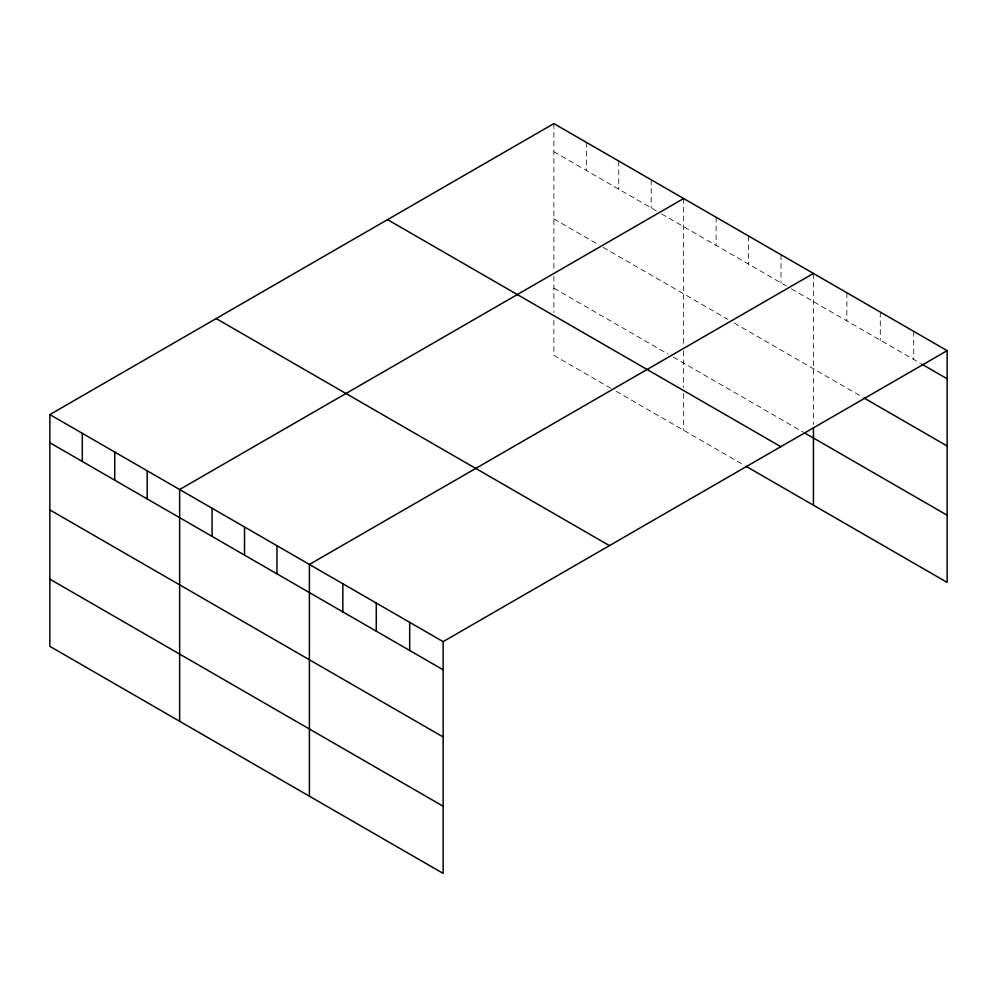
<?xml version="1.0" encoding="UTF-8"?>
<svg xmlns="http://www.w3.org/2000/svg" width="997" height="997" viewBox="0 0 997 997"><rect width="100%" height="100%" fill="white"/><g stroke="black" fill="none" stroke-linecap="round" stroke-linejoin="round"><path stroke-width="0.75" stroke-dasharray="4.99 3.74" d="M553.871 123.603L553.871 270.1M553.871 151.731L656.4 210.928M661.597 213.919L786.184 285.852M791.369 288.843L920.405 363.344M553.871 218.929L598.001 244.402M603.185 247.393L727.785 319.327M734.266 323.078L862.916 397.342M553.871 288.158L668.077 354.097M673.274 357.088L803.059 432.013M610.974 388.319L553.871 355.356L553.871 318.704M616.171 391.31L744.647 465.499M913.726 331.353L913.726 359.481M880.289 312.061L880.289 340.189M846.864 292.757L846.864 320.884M813.44 273.452L813.44 424.473M780.987 254.721L780.987 282.849M748.548 235.99L748.548 264.118M716.095 217.259L716.095 245.387M683.655 198.528L683.655 345.024M683.655 351.044L683.655 387.521M683.655 393.628L683.655 430.28M651.215 179.796L651.215 207.924M618.763 161.065L618.763 189.193M586.323 142.334L586.323 170.462M553.871 276.119L553.871 312.584"/><path stroke-width="1.5" d="M947.15 350.657L443.129 641.644L443.129 873.397L49.85 646.343L49.85 414.59L553.871 123.603L947.15 350.657L947.15 582.41L745.955 466.247M683.655 198.528L179.634 489.527L179.634 721.28M813.44 273.452L309.406 564.452L309.406 796.204M921.739 364.117L947.15 378.785M864.249 398.115L947.15 445.983M804.355 432.773L947.15 515.212M387.546 219.627L780.825 446.681M216.175 318.566L609.454 545.621M49.85 414.59L443.129 641.644M49.85 442.73L443.129 669.785M49.85 509.916L443.129 736.97M49.85 579.145L443.129 806.212M813.44 427.476L813.44 505.205M409.692 622.352L409.692 650.48M376.268 603.048L376.268 631.176M342.843 583.756L342.843 611.884M276.967 545.72L276.967 573.848M244.527 526.989L244.527 555.117M212.074 508.258L212.074 536.386M147.182 470.796L147.182 498.924M114.742 452.052L114.742 480.193M82.29 433.321L82.29 461.461"/></g></svg>
